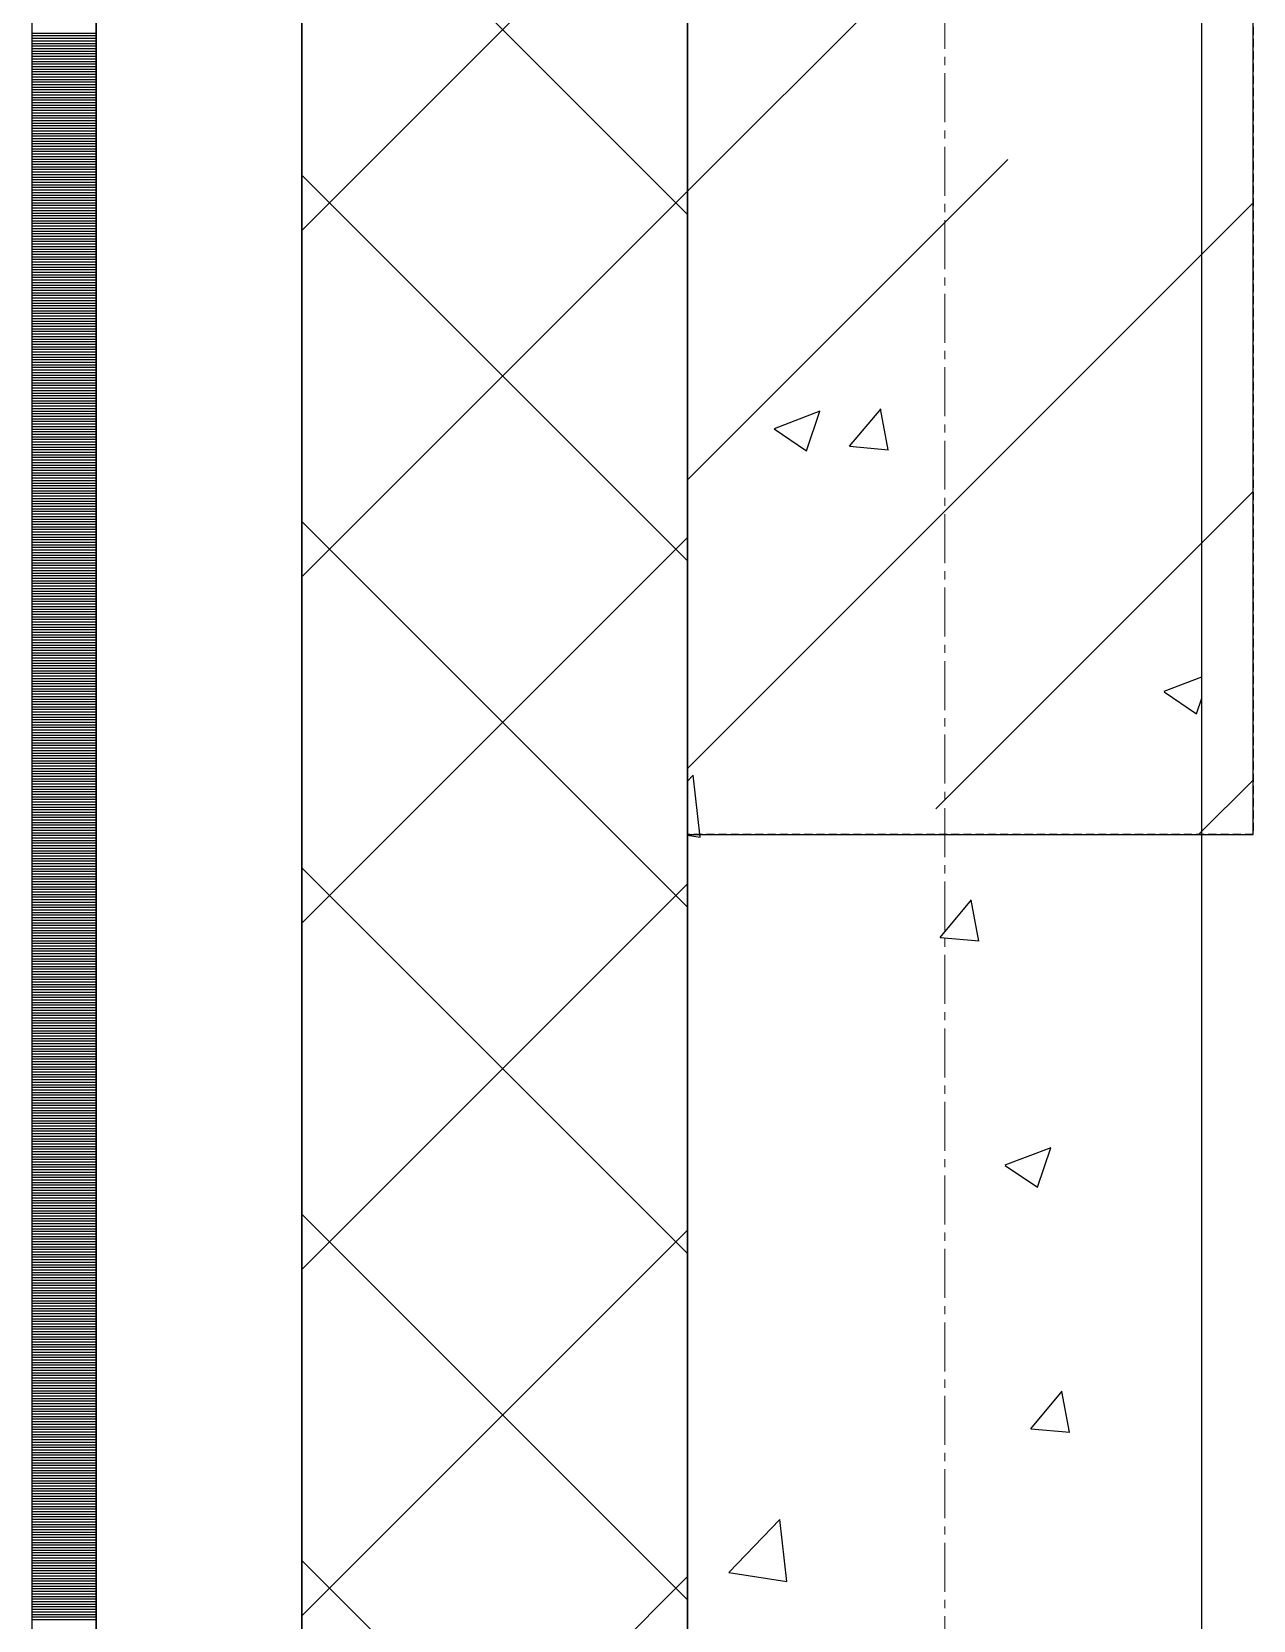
# Model space of a CAD drawing. Header units: millimetres. Extents: x -231292 to 573618, y -153144 to 564035.
# Drawn here: x 8548 to 9023, y 212861 to 213479 of the extents above; entities that cross this region are included whole.
import ezdxf

# ---------------------------------------------------------------- set-up
doc = ezdxf.new("R2010")
doc.units = ezdxf.units.MM
doc.linetypes.add('CENTER2', pattern=[28.575, 19.05, -3.175, 3.175, -3.175])
doc.linetypes.add('HIDDEN2', pattern=[4.7625, 3.175, -1.5875])
doc.layers.get('0').update_dxf_attribs({"color": 250})
for name, color, linetype, lineweight in [('АР_Колонны', 250, 'Continuous', 35), ('АР_Стены ЖБ', 250, 'Continuous', 35), ('АР_Стены ПЕНОблок', 250, 'Continuous', 20), ('АР_Тонкая', 250, 'Continuous', 5), ('АР_Утеплитель', 250, 'Continuous', 0), ('АР_Штриховка', 250, 'Continuous', 0), ('РД_Оси_100', 250, 'Continuous', 0)]:
    doc.layers.add(name, color=color, linetype=linetype, lineweight=lineweight)

# ---------------------------------------------------------------- blocks, each defined once
blk = doc.blocks.new('оси_рен')
at = {"layer": 'РД_Оси_100', "color": 251, "linetype": 'CENTER2', "true_color": 0x636466}
blk.add_line((1195652.916, 135558.25), (1195652.916, 223268.25), dxfattribs=at)

msp = doc.modelspace()

# ---------------------------------------------------------------- linework, layer by layer
at = {"layer": 'АР_Колонны', "color": 18, "linetype": 'HIDDEN2', "lineweight": 25, "true_color": 0x000000}
for p, q in [((8803.243, 213166.253), (8803.243, 214066.253)), ((9023.243, 214066.253), (9023.243, 213166.253)), ((9023.243, 213166.253), (8803.243, 213166.253))]:
    msp.add_line(p, q, dxfattribs=at)
at = {"layer": 'АР_Колонны', "color": 18, "linetype": 'Continuous', "lineweight": 25, "true_color": 0x000000}
for p, q in [((8803.243, 214066.253), (8803.243, 213166.253)), ((8803.243, 214066.253), (8803.243, 213166.253)), ((9023.243, 213166.253), (9023.243, 214066.253)), ((9023.243, 213166.253), (9023.243, 214066.253)), ((8803.243, 213166.253), (9023.243, 213166.253)), ((8803.243, 213166.253), (9023.243, 213166.253))]:
    msp.add_line(p, q, dxfattribs=at)
at = {"layer": 'АР_Стены ЖБ', "color": 18, "linetype": 'Continuous', "lineweight": 25, "true_color": 0x000000}
for p, q in [((8803.243, 214066.253), (8803.243, 213166.253)), ((9023.243, 213166.253), (9023.243, 214066.253)), ((8803.243, 213166.253), (9023.243, 213166.253))]:
    msp.add_line(p, q, dxfattribs=at)
at = {"layer": 'АР_Стены ПЕНОблок', "color": 18, "linetype": 'Continuous', "lineweight": 25, "true_color": 0x000000}
for p, q in [((8803.243, 263866.253), (8803.243, 187666.253)), ((9003.243, 187666.253), (9003.243, 263866.253))]:
    msp.add_line(p, q, dxfattribs=at)
at = {"layer": 'АР_Тонкая', "color": 18, "linetype": 'Continuous', "lineweight": 25, "true_color": 0x000000}
for p, q in [((8548.243, 263866.253), (8548.243, 187666.253)), ((8573.243, 263866.253), (8573.243, 187666.253)), ((8573.243, 187666.253), (8573.243, 263866.253)), ((8653.243, 187666.253), (8653.243, 263866.253))]:
    msp.add_line(p, q, dxfattribs=at)
at = {"layer": 'АР_Утеплитель', "color": 18, "linetype": 'Continuous', "lineweight": 25, "true_color": 0x000000}
for p, q in [((8653.243, 263866.253), (8653.243, 187666.253)), ((8803.243, 187666.253), (8803.243, 263866.253))]:
    msp.add_line(p, q, dxfattribs=at)
at = {"layer": 'АР_Штриховка', "color": 18, "linetype": 'Continuous', "lineweight": 25, "true_color": 0x000000}
for p, q in [((8803.243, 213416.508), (9023.243, 213636.508)), ((8803.243, 213407.498), (8653.243, 213557.498)), ((8653.243, 213401.211), (8803.243, 213551.211)), ((8548.243, 213478.002), (8573.243, 213478.002)), ((8548.243, 213477.002), (8573.243, 213477.002)), ((8548.243, 213476.002), (8573.243, 213476.002)), ((8548.243, 213475.002), (8573.243, 213475.002)), ((8548.243, 213474.002), (8573.243, 213474.002)), ((8548.243, 213473.002), (8573.243, 213473.002)), ((8548.243, 213472.002), (8573.243, 213472.002)), ((8548.243, 213471.002), (8573.243, 213471.002)), ((8548.243, 213470.002), (8573.243, 213470.002)), ((8548.243, 213469.002), (8573.243, 213469.002)), ((8548.243, 213468.002), (8573.243, 213468.002)), ((8548.243, 213467.002), (8573.243, 213467.002)), ((8548.243, 213466.002), (8573.243, 213466.002)), ((8548.243, 213465.002), (8573.243, 213465.002)), ((8548.243, 213464.002), (8573.243, 213464.002)), ((8548.243, 213463.002), (8573.243, 213463.002)), ((8548.243, 213462.002), (8573.243, 213462.002)), ((8548.243, 213461.002), (8573.243, 213461.002)), ((8548.243, 213460.002), (8573.243, 213460.002)), ((8548.243, 213459.002), (8573.243, 213459.002)), ((8548.243, 213458.002), (8573.243, 213458.002)), ((8548.243, 213457.002), (8573.243, 213457.002)), ((8548.243, 213456.002), (8573.243, 213456.002)), ((8548.243, 213455.002), (8573.243, 213455.002)), ((8548.243, 213454.002), (8573.243, 213454.002)), ((8548.243, 213453.002), (8573.243, 213453.002)), ((8548.243, 213452.002), (8573.243, 213452.002)), ((8548.243, 213451.002), (8573.243, 213451.002)), ((8548.243, 213450.002), (8573.243, 213450.002)), ((8548.243, 213449.002), (8573.243, 213449.002)), ((8548.243, 213448.002), (8573.243, 213448.002)), ((8548.243, 213447.002), (8573.243, 213447.002)), ((8548.243, 213446.002), (8573.243, 213446.002)), ((8548.243, 213445.002), (8573.243, 213445.002)), ((8548.243, 213444.002), (8573.243, 213444.002)), ((8548.243, 213443.002), (8573.243, 213443.002)), ((8548.243, 213442.002), (8573.243, 213442.002)), ((8548.243, 213441.002), (8573.243, 213441.002)), ((8548.243, 213440.002), (8573.243, 213440.002)), ((8548.243, 213439.002), (8573.243, 213439.002)), ((8548.243, 213438.002), (8573.243, 213438.002)), ((8548.243, 213437.002), (8573.243, 213437.002)), ((8548.243, 213436.002), (8573.243, 213436.002)), ((8548.243, 213435.002), (8573.243, 213435.002)), ((8548.243, 213434.002), (8573.243, 213434.002)), ((8548.243, 213433.002), (8573.243, 213433.002)), ((8548.243, 213432.002), (8573.243, 213432.002)), ((8548.243, 213431.002), (8573.243, 213431.002)), ((8548.243, 213430.002), (8573.243, 213430.002)), ((8548.243, 213429.002), (8573.243, 213429.002)), ((8548.243, 213428.002), (8573.243, 213428.002)), ((8548.243, 213427.002), (8573.243, 213427.002)), ((8548.243, 213426.002), (8573.243, 213426.002)), ((8548.243, 213425.002), (8573.243, 213425.002)), ((8803.243, 213304.254), (8927.83, 213428.841)), ((8548.243, 213424.002), (8573.243, 213424.002)), ((8548.243, 213423.002), (8573.243, 213423.002)), ((8548.243, 213422.002), (8573.243, 213422.002)), ((8548.243, 213421.002), (8573.243, 213421.002)), ((8548.243, 213420.002), (8573.243, 213420.002)), ((8548.243, 213419.002), (8573.243, 213419.002)), ((8548.243, 213418.002), (8573.243, 213418.002)), ((8803.243, 213272.794), (8653.243, 213422.794)), ((8548.243, 213417.002), (8573.243, 213417.002)), ((8548.243, 213416.002), (8573.243, 213416.002)), ((8548.243, 213415.002), (8573.243, 213415.002)), ((8548.243, 213414.002), (8573.243, 213414.002)), ((8548.243, 213413.002), (8573.243, 213413.002)), ((8548.243, 213412.002), (8573.243, 213412.002)), ((8653.243, 213266.508), (8803.243, 213416.508)), ((8803.243, 213192.001), (9023.243, 213412.001)), ((8548.243, 213411.002), (8573.243, 213411.002)), ((8548.243, 213410.002), (8573.243, 213410.002)), ((8548.243, 213409.002), (8573.243, 213409.002)), ((8548.243, 213408.002), (8573.243, 213408.002)), ((8548.243, 213407.002), (8573.243, 213407.002)), ((8548.243, 213406.002), (8573.243, 213406.002)), ((8548.243, 213405.002), (8573.243, 213405.002)), ((8548.243, 213404.002), (8573.243, 213404.002)), ((8548.243, 213403.002), (8573.243, 213403.002)), ((8548.243, 213402.002), (8573.243, 213402.002)), ((8548.243, 213401.002), (8573.243, 213401.002)), ((8548.243, 213400.002), (8573.243, 213400.002)), ((8548.243, 213399.002), (8573.243, 213399.002)), ((8548.243, 213398.002), (8573.243, 213398.002)), ((8548.243, 213397.002), (8573.243, 213397.002)), ((8548.243, 213396.002), (8573.243, 213396.002)), ((8548.243, 213395.002), (8573.243, 213395.002)), ((8548.243, 213394.002), (8573.243, 213394.002)), ((8548.243, 213393.002), (8573.243, 213393.002)), ((8548.243, 213392.002), (8573.243, 213392.002)), ((8548.243, 213391.002), (8573.243, 213391.002)), ((8548.243, 213390.002), (8573.243, 213390.002)), ((8548.243, 213389.002), (8573.243, 213389.002)), ((8548.243, 213388.002), (8573.243, 213388.002)), ((8548.243, 213387.002), (8573.243, 213387.002)), ((8548.243, 213386.002), (8573.243, 213386.002)), ((8548.243, 213385.002), (8573.243, 213385.002)), ((8548.243, 213384.002), (8573.243, 213384.002)), ((8548.243, 213383.002), (8573.243, 213383.002)), ((8548.243, 213382.002), (8573.243, 213382.002)), ((8548.243, 213381.002), (8573.243, 213381.002)), ((8548.243, 213380.002), (8573.243, 213380.002)), ((8548.243, 213379.002), (8573.243, 213379.002)), ((8548.243, 213378.002), (8573.243, 213378.002)), ((8548.243, 213377.002), (8573.243, 213377.002)), ((8548.243, 213376.002), (8573.243, 213376.002)), ((8548.243, 213375.002), (8573.243, 213375.002)), ((8548.243, 213374.002), (8573.243, 213374.002)), ((8548.243, 213373.002), (8573.243, 213373.002)), ((8548.243, 213372.002), (8573.243, 213372.002)), ((8548.243, 213371.002), (8573.243, 213371.002)), ((8548.243, 213370.002), (8573.243, 213370.002)), ((8548.243, 213369.002), (8573.243, 213369.002)), ((8548.243, 213368.002), (8573.243, 213368.002)), ((8548.243, 213367.002), (8573.243, 213367.002)), ((8548.243, 213366.002), (8573.243, 213366.002)), ((8548.243, 213365.002), (8573.243, 213365.002)), ((8548.243, 213364.002), (8573.243, 213364.002)), ((8548.243, 213363.002), (8573.243, 213363.002)), ((8548.243, 213362.002), (8573.243, 213362.002)), ((8548.243, 213361.002), (8573.243, 213361.002)), ((8548.243, 213360.002), (8573.243, 213360.002)), ((8548.243, 213359.002), (8573.243, 213359.002)), ((8548.243, 213358.002), (8573.243, 213358.002)), ((8548.243, 213357.002), (8573.243, 213357.002)), ((8548.243, 213356.002), (8573.243, 213356.002)), ((8548.243, 213355.002), (8573.243, 213355.002)), ((8548.243, 213354.002), (8573.243, 213354.002)), ((8548.243, 213353.002), (8573.243, 213353.002)), ((8548.243, 213352.002), (8573.243, 213352.002)), ((8548.243, 213351.002), (8573.243, 213351.002)), ((8548.243, 213350.002), (8573.243, 213350.002)), ((8548.243, 213349.002), (8573.243, 213349.002)), ((8548.243, 213348.002), (8573.243, 213348.002)), ((8548.243, 213347.002), (8573.243, 213347.002)), ((8548.243, 213346.002), (8573.243, 213346.002)), ((8548.243, 213345.002), (8573.243, 213345.002)), ((8548.243, 213344.002), (8573.243, 213344.002)), ((8548.243, 213343.002), (8573.243, 213343.002)), ((8548.243, 213342.002), (8573.243, 213342.002)), ((8548.243, 213341.002), (8573.243, 213341.002)), ((8548.243, 213340.002), (8573.243, 213340.002)), ((8548.243, 213339.002), (8573.243, 213339.002)), ((8548.243, 213338.002), (8573.243, 213338.002)), ((8548.243, 213337.002), (8573.243, 213337.002)), ((8548.243, 213336.002), (8573.243, 213336.002)), ((8548.243, 213335.002), (8573.243, 213335.002)), ((8548.243, 213334.002), (8573.243, 213334.002)), ((8548.243, 213333.002), (8573.243, 213333.002)), ((8548.243, 213332.002), (8573.243, 213332.002)), ((8866.257, 213317.303), (8878.502, 213331.896)), ((8881.247, 213315.929), (8878.31, 213331.85)), ((8548.243, 213331.002), (8573.243, 213331.002)), ((8548.243, 213330.002), (8573.243, 213330.002)), ((8548.243, 213329.002), (8573.243, 213329.002)), ((8548.243, 213328.002), (8573.243, 213328.002)), ((8548.243, 213327.002), (8573.243, 213327.002)), ((8548.243, 213326.002), (8573.243, 213326.002)), ((8837.024, 213324.259), (8854.809, 213331.086)), ((8849.578, 213315.542), (8854.729, 213330.891)), ((8548.243, 213325.002), (8573.243, 213325.002)), ((8548.243, 213324.002), (8573.243, 213324.002)), ((8548.243, 213323.002), (8573.243, 213323.002)), ((8548.243, 213322.002), (8573.243, 213322.002)), ((8548.243, 213321.002), (8573.243, 213321.002)), ((8548.243, 213320.002), (8573.243, 213320.002)), ((8836.936, 213324.066), (8849.571, 213315.544)), ((8548.243, 213319.002), (8573.243, 213319.002)), ((8548.243, 213318.002), (8573.243, 213318.002)), ((8548.243, 213317.002), (8573.243, 213317.002)), ((8548.243, 213316.002), (8573.243, 213316.002)), ((8548.243, 213315.002), (8573.243, 213315.002)), ((8548.243, 213314.002), (8573.243, 213314.002)), ((8548.243, 213313.002), (8573.243, 213313.002)), ((8866.256, 213317.293), (8881.438, 213315.965)), ((8548.243, 213312.002), (8573.243, 213312.002)), ((8548.243, 213311.002), (8573.243, 213311.002)), ((8548.243, 213310.002), (8573.243, 213310.002)), ((8548.243, 213309.002), (8573.243, 213309.002)), ((8548.243, 213308.002), (8573.243, 213308.002)), ((8548.243, 213307.002), (8573.243, 213307.002)), ((8548.243, 213306.002), (8573.243, 213306.002)), ((8548.243, 213305.002), (8573.243, 213305.002)), ((8548.243, 213304.002), (8573.243, 213304.002)), ((8548.243, 213303.002), (8573.243, 213303.002)), ((8548.243, 213302.002), (8573.243, 213302.002)), ((8548.243, 213301.002), (8573.243, 213301.002)), ((8548.243, 213300.002), (8573.243, 213300.002)), ((8548.243, 213299.002), (8573.243, 213299.002)), ((8548.243, 213298.002), (8573.243, 213298.002)), ((8548.243, 213297.002), (8573.243, 213297.002)), ((8548.243, 213296.002), (8573.243, 213296.002)), ((8548.243, 213295.002), (8573.243, 213295.002)), ((8899.766, 213176.271), (9023.243, 213299.748)), ((8548.243, 213294.002), (8573.243, 213294.002)), ((8548.243, 213293.002), (8573.243, 213293.002)), ((8548.243, 213292.002), (8573.243, 213292.002)), ((8548.243, 213291.002), (8573.243, 213291.002)), ((8548.243, 213290.002), (8573.243, 213290.002)), ((8548.243, 213289.002), (8573.243, 213289.002)), ((8548.243, 213288.002), (8573.243, 213288.002)), ((8548.243, 213287.002), (8573.243, 213287.002)), ((8548.243, 213286.002), (8573.243, 213286.002)), ((8548.243, 213285.002), (8573.243, 213285.002)), ((8548.243, 213284.002), (8573.243, 213284.002)), ((8548.243, 213283.002), (8573.243, 213283.002)), ((8548.243, 213282.002), (8573.243, 213282.002)), ((8803.243, 213138.091), (8653.243, 213288.091)), ((8548.243, 213281.002), (8573.243, 213281.002)), ((8548.243, 213280.002), (8573.243, 213280.002)), ((8548.243, 213279.002), (8573.243, 213279.002)), ((8548.243, 213278.002), (8573.243, 213278.002)), ((8548.243, 213277.002), (8573.243, 213277.002)), ((8548.243, 213276.002), (8573.243, 213276.002)), ((8653.243, 213131.804), (8803.243, 213281.804)), ((8548.243, 213275.002), (8573.243, 213275.002)), ((8548.243, 213274.002), (8573.243, 213274.002)), ((8548.243, 213273.002), (8573.243, 213273.002)), ((8548.243, 213272.002), (8573.243, 213272.002)), ((8548.243, 213271.002), (8573.243, 213271.002)), ((8548.243, 213270.002), (8573.243, 213270.002)), ((8548.243, 213269.002), (8573.243, 213269.002)), ((8548.243, 213268.002), (8573.243, 213268.002)), ((8548.243, 213267.002), (8573.243, 213267.002)), ((8548.243, 213266.002), (8573.243, 213266.002)), ((8548.243, 213265.002), (8573.243, 213265.002)), ((8548.243, 213264.002), (8573.243, 213264.002)), ((8548.243, 213263.002), (8573.243, 213263.002)), ((8548.243, 213262.002), (8573.243, 213262.002)), ((8548.243, 213261.002), (8573.243, 213261.002)), ((8548.243, 213260.002), (8573.243, 213260.002)), ((8548.243, 213259.002), (8573.243, 213259.002)), ((8548.243, 213258.002), (8573.243, 213258.002)), ((8548.243, 213257.002), (8573.243, 213257.002)), ((8548.243, 213256.002), (8573.243, 213256.002)), ((8548.243, 213255.002), (8573.243, 213255.002)), ((8548.243, 213254.002), (8573.243, 213254.002)), ((8548.243, 213253.002), (8573.243, 213253.002)), ((8548.243, 213252.002), (8573.243, 213252.002)), ((8548.243, 213251.002), (8573.243, 213251.002)), ((8548.243, 213250.002), (8573.243, 213250.002)), ((8548.243, 213249.002), (8573.243, 213249.002)), ((8548.243, 213248.002), (8573.243, 213248.002)), ((8548.243, 213247.002), (8573.243, 213247.002)), ((8548.243, 213246.002), (8573.243, 213246.002)), ((8548.243, 213245.002), (8573.243, 213245.002)), ((8548.243, 213244.002), (8573.243, 213244.002)), ((8548.243, 213243.002), (8573.243, 213243.002)), ((8548.243, 213242.002), (8573.243, 213242.002)), ((8548.243, 213241.002), (8573.243, 213241.002)), ((8548.243, 213240.002), (8573.243, 213240.002)), ((8548.243, 213239.002), (8573.243, 213239.002)), ((8548.243, 213238.002), (8573.243, 213238.002)), ((8548.243, 213237.002), (8573.243, 213237.002)), ((8548.243, 213236.002), (8573.243, 213236.002)), ((8548.243, 213235.002), (8573.243, 213235.002)), ((8548.243, 213234.002), (8573.243, 213234.002)), ((8548.243, 213233.002), (8573.243, 213233.002)), ((8548.243, 213232.002), (8573.243, 213232.002)), ((8548.243, 213231.002), (8573.243, 213231.002)), ((8548.243, 213230.002), (8573.243, 213230.002)), ((8548.243, 213229.002), (8573.243, 213229.002)), ((8548.243, 213228.002), (8573.243, 213228.002)), ((8548.243, 213227.002), (8573.243, 213227.002)), ((8988.638, 213221.994), (9003.243, 213227.6)), ((8548.243, 213226.002), (8573.243, 213226.002)), ((8548.243, 213225.002), (8573.243, 213225.002)), ((8548.243, 213224.002), (8573.243, 213224.002)), ((8548.243, 213223.002), (8573.243, 213223.002)), ((8548.243, 213222.002), (8573.243, 213222.002)), ((8548.243, 213221.002), (8573.243, 213221.002)), ((8988.551, 213221.801), (9001.185, 213213.279)), ((8548.243, 213220.002), (8573.243, 213220.002)), ((8548.243, 213219.002), (8573.243, 213219.002)), ((8548.243, 213218.002), (8573.243, 213218.002)), ((8548.243, 213217.002), (8573.243, 213217.002)), ((8548.243, 213216.002), (8573.243, 213216.002)), ((8548.243, 213215.002), (8573.243, 213215.002)), ((8548.243, 213214.002), (8573.243, 213214.002)), ((9001.193, 213213.277), (9003.243, 213219.387)), ((8548.243, 213213.002), (8573.243, 213213.002)), ((8548.243, 213212.002), (8573.243, 213212.002)), ((8548.243, 213211.002), (8573.243, 213211.002)), ((8548.243, 213210.002), (8573.243, 213210.002)), ((8548.243, 213209.002), (8573.243, 213209.002)), ((8548.243, 213208.002), (8573.243, 213208.002)), ((8548.243, 213207.002), (8573.243, 213207.002)), ((8548.243, 213206.002), (8573.243, 213206.002)), ((8548.243, 213205.002), (8573.243, 213205.002)), ((8548.243, 213204.002), (8573.243, 213204.002)), ((8548.243, 213203.002), (8573.243, 213203.002)), ((8548.243, 213202.002), (8573.243, 213202.002)), ((8548.243, 213201.002), (8573.243, 213201.002)), ((8548.243, 213200.002), (8573.243, 213200.002)), ((8548.243, 213199.002), (8573.243, 213199.002)), ((8548.243, 213198.002), (8573.243, 213198.002)), ((8548.243, 213197.002), (8573.243, 213197.002)), ((8548.243, 213196.002), (8573.243, 213196.002)), ((8548.243, 213195.002), (8573.243, 213195.002)), ((8548.243, 213194.002), (8573.243, 213194.002)), ((8548.243, 213193.002), (8573.243, 213193.002)), ((8548.243, 213192.002), (8573.243, 213192.002)), ((8548.243, 213191.002), (8573.243, 213191.002)), ((8548.243, 213190.002), (8573.243, 213190.002)), ((8803.243, 213187.072), (8805.45, 213189.372)), ((8808.225, 213165.246), (8805.419, 213189.368)), ((8548.243, 213189.002), (8573.243, 213189.002)), ((8548.243, 213188.002), (8573.243, 213188.002)), ((8548.243, 213187.002), (8573.243, 213187.002)), ((8548.243, 213186.002), (8573.243, 213186.002)), ((8548.243, 213185.002), (8573.243, 213185.002)), ((8548.243, 213184.002), (8573.243, 213184.002)), ((9002.001, 213166.253), (9023.243, 213187.495)), ((8548.243, 213183.002), (8573.243, 213183.002)), ((8548.243, 213182.002), (8573.243, 213182.002)), ((8548.243, 213181.002), (8573.243, 213181.002)), ((8548.243, 213180.002), (8573.243, 213180.002)), ((8548.243, 213179.002), (8573.243, 213179.002)), ((8548.243, 213178.002), (8573.243, 213178.002)), ((8548.243, 213177.002), (8573.243, 213177.002)), ((8548.243, 213176.002), (8573.243, 213176.002)), ((8548.243, 213175.002), (8573.243, 213175.002)), ((8548.243, 213174.002), (8573.243, 213174.002)), ((8548.243, 213173.002), (8573.243, 213173.002)), ((8548.243, 213172.002), (8573.243, 213172.002)), ((8548.243, 213171.002), (8573.243, 213171.002)), ((8548.243, 213170.002), (8573.243, 213170.002)), ((8548.243, 213169.002), (8573.243, 213169.002)), ((8548.243, 213168.002), (8573.243, 213168.002)), ((8548.243, 213167.002), (8573.243, 213167.002)), ((8548.243, 213166.002), (8573.243, 213166.002)), ((8548.243, 213165.002), (8573.243, 213165.002)), ((8803.243, 213166.072), (8808.233, 213165.298)), ((8548.243, 213164.002), (8573.243, 213164.002)), ((8548.243, 213163.002), (8573.243, 213163.002)), ((8548.243, 213162.002), (8573.243, 213162.002)), ((8548.243, 213161.002), (8573.243, 213161.002)), ((8548.243, 213160.002), (8573.243, 213160.002)), ((8548.243, 213159.002), (8573.243, 213159.002)), ((8548.243, 213158.002), (8573.243, 213158.002)), ((8548.243, 213157.002), (8573.243, 213157.002)), ((8548.243, 213156.002), (8573.243, 213156.002)), ((8548.243, 213155.002), (8573.243, 213155.002)), ((8548.243, 213154.002), (8573.243, 213154.002)), ((8548.243, 213153.002), (8573.243, 213153.002)), ((8803.243, 213003.387), (8653.243, 213153.387)), ((8548.243, 213152.002), (8573.243, 213152.002)), ((8548.243, 213151.002), (8573.243, 213151.002)), ((8548.243, 213150.002), (8573.243, 213150.002)), ((8548.243, 213149.002), (8573.243, 213149.002)), ((8548.243, 213148.002), (8573.243, 213148.002)), ((8548.243, 213147.002), (8573.243, 213147.002)), ((8653.243, 212997.1), (8803.243, 213147.1)), ((8548.243, 213146.002), (8573.243, 213146.002)), ((8548.243, 213145.002), (8573.243, 213145.002)), ((8548.243, 213144.002), (8573.243, 213144.002)), ((8548.243, 213143.002), (8573.243, 213143.002)), ((8548.243, 213142.002), (8573.243, 213142.002)), ((8548.243, 213141.002), (8573.243, 213141.002)), ((8548.243, 213140.002), (8573.243, 213140.002)), ((8901.5, 213126.246), (8913.746, 213140.839)), ((8916.49, 213124.872), (8913.553, 213140.793)), ((8548.243, 213139.002), (8573.243, 213139.002)), ((8548.243, 213138.002), (8573.243, 213138.002)), ((8548.243, 213137.002), (8573.243, 213137.002)), ((8548.243, 213136.002), (8573.243, 213136.002)), ((8548.243, 213135.002), (8573.243, 213135.002)), ((8548.243, 213134.002), (8573.243, 213134.002)), ((8548.243, 213133.002), (8573.243, 213133.002)), ((8548.243, 213132.002), (8573.243, 213132.002)), ((8548.243, 213131.002), (8573.243, 213131.002)), ((8548.243, 213130.002), (8573.243, 213130.002)), ((8548.243, 213129.002), (8573.243, 213129.002)), ((8548.243, 213128.002), (8573.243, 213128.002)), ((8548.243, 213127.002), (8573.243, 213127.002)), ((8548.243, 213126.002), (8573.243, 213126.002)), ((8548.243, 213125.002), (8573.243, 213125.002)), ((8548.243, 213124.002), (8573.243, 213124.002)), ((8548.243, 213123.002), (8573.243, 213123.002)), ((8548.243, 213122.002), (8573.243, 213122.002)), ((8901.5, 213126.236), (8916.682, 213124.908)), ((8548.243, 213121.002), (8573.243, 213121.002)), ((8548.243, 213120.002), (8573.243, 213120.002)), ((8548.243, 213119.002), (8573.243, 213119.002)), ((8548.243, 213118.002), (8573.243, 213118.002)), ((8548.243, 213117.002), (8573.243, 213117.002)), ((8548.243, 213116.002), (8573.243, 213116.002)), ((8548.243, 213115.002), (8573.243, 213115.002)), ((8548.243, 213114.002), (8573.243, 213114.002)), ((8548.243, 213113.002), (8573.243, 213113.002)), ((8548.243, 213112.002), (8573.243, 213112.002)), ((8548.243, 213111.002), (8573.243, 213111.002)), ((8548.243, 213110.002), (8573.243, 213110.002)), ((8548.243, 213109.002), (8573.243, 213109.002)), ((8548.243, 213108.002), (8573.243, 213108.002)), ((8548.243, 213107.002), (8573.243, 213107.002)), ((8548.243, 213106.002), (8573.243, 213106.002)), ((8548.243, 213105.002), (8573.243, 213105.002)), ((8548.243, 213104.002), (8573.243, 213104.002)), ((8548.243, 213103.002), (8573.243, 213103.002)), ((8548.243, 213102.002), (8573.243, 213102.002)), ((8548.243, 213101.002), (8573.243, 213101.002)), ((8548.243, 213100.002), (8573.243, 213100.002)), ((8548.243, 213099.002), (8573.243, 213099.002)), ((8548.243, 213098.002), (8573.243, 213098.002)), ((8548.243, 213097.002), (8573.243, 213097.002)), ((8548.243, 213096.002), (8573.243, 213096.002)), ((8548.243, 213095.002), (8573.243, 213095.002)), ((8548.243, 213094.002), (8573.243, 213094.002)), ((8548.243, 213093.002), (8573.243, 213093.002)), ((8548.243, 213092.002), (8573.243, 213092.002)), ((8548.243, 213091.002), (8573.243, 213091.002)), ((8548.243, 213090.002), (8573.243, 213090.002)), ((8548.243, 213089.002), (8573.243, 213089.002)), ((8548.243, 213088.002), (8573.243, 213088.002)), ((8548.243, 213087.002), (8573.243, 213087.002)), ((8548.243, 213086.002), (8573.243, 213086.002)), ((8548.243, 213085.002), (8573.243, 213085.002)), ((8548.243, 213084.002), (8573.243, 213084.002)), ((8548.243, 213083.002), (8573.243, 213083.002)), ((8548.243, 213082.002), (8573.243, 213082.002)), ((8548.243, 213081.002), (8573.243, 213081.002)), ((8548.243, 213080.002), (8573.243, 213080.002)), ((8548.243, 213079.002), (8573.243, 213079.002)), ((8548.243, 213078.002), (8573.243, 213078.002)), ((8548.243, 213077.002), (8573.243, 213077.002)), ((8548.243, 213076.002), (8573.243, 213076.002)), ((8548.243, 213075.002), (8573.243, 213075.002)), ((8548.243, 213074.002), (8573.243, 213074.002)), ((8548.243, 213073.002), (8573.243, 213073.002)), ((8548.243, 213072.002), (8573.243, 213072.002)), ((8548.243, 213071.002), (8573.243, 213071.002)), ((8548.243, 213070.002), (8573.243, 213070.002)), ((8548.243, 213069.002), (8573.243, 213069.002)), ((8548.243, 213068.002), (8573.243, 213068.002)), ((8548.243, 213067.002), (8573.243, 213067.002)), ((8548.243, 213066.002), (8573.243, 213066.002)), ((8548.243, 213065.002), (8573.243, 213065.002)), ((8548.243, 213064.002), (8573.243, 213064.002)), ((8548.243, 213063.002), (8573.243, 213063.002)), ((8548.243, 213062.002), (8573.243, 213062.002)), ((8548.243, 213061.002), (8573.243, 213061.002)), ((8548.243, 213060.002), (8573.243, 213060.002)), ((8548.243, 213059.002), (8573.243, 213059.002)), ((8548.243, 213058.002), (8573.243, 213058.002)), ((8548.243, 213057.002), (8573.243, 213057.002)), ((8548.243, 213056.002), (8573.243, 213056.002)), ((8548.243, 213055.002), (8573.243, 213055.002)), ((8548.243, 213054.002), (8573.243, 213054.002)), ((8548.243, 213053.002), (8573.243, 213053.002)), ((8548.243, 213052.002), (8573.243, 213052.002)), ((8548.243, 213051.002), (8573.243, 213051.002)), ((8548.243, 213050.002), (8573.243, 213050.002)), ((8548.243, 213049.002), (8573.243, 213049.002)), ((8548.243, 213048.002), (8573.243, 213048.002)), ((8548.243, 213047.002), (8573.243, 213047.002)), ((8548.243, 213046.002), (8573.243, 213046.002)), ((8548.243, 213045.002), (8573.243, 213045.002)), ((8548.243, 213044.002), (8573.243, 213044.002)), ((8548.243, 213043.002), (8573.243, 213043.002)), ((8548.243, 213042.002), (8573.243, 213042.002)), ((8926.836, 213037.806), (8944.621, 213044.633)), ((8939.391, 213029.089), (8944.541, 213044.438)), ((8548.243, 213041.002), (8573.243, 213041.002)), ((8548.243, 213040.002), (8573.243, 213040.002)), ((8548.243, 213039.002), (8573.243, 213039.002)), ((8548.243, 213038.002), (8573.243, 213038.002)), ((8548.243, 213037.002), (8573.243, 213037.002)), ((8548.243, 213036.002), (8573.243, 213036.002)), ((8548.243, 213035.002), (8573.243, 213035.002)), ((8926.749, 213037.613), (8939.383, 213029.091)), ((8548.243, 213034.002), (8573.243, 213034.002)), ((8548.243, 213033.002), (8573.243, 213033.002)), ((8548.243, 213032.002), (8573.243, 213032.002)), ((8548.243, 213031.002), (8573.243, 213031.002)), ((8548.243, 213030.002), (8573.243, 213030.002)), ((8548.243, 213029.002), (8573.243, 213029.002)), ((8548.243, 213028.002), (8573.243, 213028.002)), ((8548.243, 213027.002), (8573.243, 213027.002)), ((8548.243, 213026.002), (8573.243, 213026.002)), ((8548.243, 213025.002), (8573.243, 213025.002)), ((8548.243, 213024.002), (8573.243, 213024.002)), ((8548.243, 213023.002), (8573.243, 213023.002)), ((8548.243, 213022.002), (8573.243, 213022.002)), ((8548.243, 213021.002), (8573.243, 213021.002)), ((8548.243, 213020.002), (8573.243, 213020.002)), ((8548.243, 213019.002), (8573.243, 213019.002)), ((8548.243, 213018.002), (8573.243, 213018.002)), ((8548.243, 213017.002), (8573.243, 213017.002)), ((8803.243, 212868.683), (8653.243, 213018.683)), ((8548.243, 213016.002), (8573.243, 213016.002)), ((8548.243, 213015.002), (8573.243, 213015.002)), ((8548.243, 213014.002), (8573.243, 213014.002)), ((8548.243, 213013.002), (8573.243, 213013.002)), ((8548.243, 213012.002), (8573.243, 213012.002)), ((8548.243, 213011.002), (8573.243, 213011.002)), ((8653.243, 212862.396), (8803.243, 213012.396)), ((8548.243, 213010.002), (8573.243, 213010.002)), ((8548.243, 213009.002), (8573.243, 213009.002)), ((8548.243, 213008.002), (8573.243, 213008.002)), ((8548.243, 213007.002), (8573.243, 213007.002)), ((8548.243, 213006.002), (8573.243, 213006.002)), ((8548.243, 213005.002), (8573.243, 213005.002)), ((8548.243, 213004.002), (8573.243, 213004.002)), ((8548.243, 213003.002), (8573.243, 213003.002)), ((8548.243, 213002.002), (8573.243, 213002.002)), ((8548.243, 213001.002), (8573.243, 213001.002)), ((8548.243, 213000.002), (8573.243, 213000.002)), ((8548.243, 212999.002), (8573.243, 212999.002)), ((8548.243, 212998.002), (8573.243, 212998.002)), ((8548.243, 212997.002), (8573.243, 212997.002)), ((8548.243, 212996.002), (8573.243, 212996.002)), ((8548.243, 212995.002), (8573.243, 212995.002)), ((8548.243, 212994.002), (8573.243, 212994.002)), ((8548.243, 212993.002), (8573.243, 212993.002)), ((8548.243, 212992.002), (8573.243, 212992.002)), ((8548.243, 212991.002), (8573.243, 212991.002)), ((8548.243, 212990.002), (8573.243, 212990.002)), ((8548.243, 212989.002), (8573.243, 212989.002)), ((8548.243, 212988.002), (8573.243, 212988.002)), ((8548.243, 212987.002), (8573.243, 212987.002)), ((8548.243, 212986.002), (8573.243, 212986.002)), ((8548.243, 212985.002), (8573.243, 212985.002)), ((8548.243, 212984.002), (8573.243, 212984.002)), ((8548.243, 212983.002), (8573.243, 212983.002)), ((8548.243, 212982.002), (8573.243, 212982.002)), ((8548.243, 212981.002), (8573.243, 212981.002)), ((8548.243, 212980.002), (8573.243, 212980.002)), ((8548.243, 212979.002), (8573.243, 212979.002)), ((8548.243, 212978.002), (8573.243, 212978.002)), ((8548.243, 212977.002), (8573.243, 212977.002)), ((8548.243, 212976.002), (8573.243, 212976.002)), ((8548.243, 212975.002), (8573.243, 212975.002)), ((8548.243, 212974.002), (8573.243, 212974.002)), ((8548.243, 212973.002), (8573.243, 212973.002)), ((8548.243, 212972.002), (8573.243, 212972.002)), ((8548.243, 212971.002), (8573.243, 212971.002)), ((8548.243, 212970.002), (8573.243, 212970.002)), ((8548.243, 212969.002), (8573.243, 212969.002)), ((8548.243, 212968.002), (8573.243, 212968.002)), ((8548.243, 212967.002), (8573.243, 212967.002)), ((8548.243, 212966.002), (8573.243, 212966.002)), ((8548.243, 212965.002), (8573.243, 212965.002)), ((8548.243, 212964.002), (8573.243, 212964.002)), ((8548.243, 212963.002), (8573.243, 212963.002)), ((8548.243, 212962.002), (8573.243, 212962.002)), ((8548.243, 212961.002), (8573.243, 212961.002)), ((8548.243, 212960.002), (8573.243, 212960.002)), ((8548.243, 212959.002), (8573.243, 212959.002)), ((8548.243, 212958.002), (8573.243, 212958.002)), ((8548.243, 212957.002), (8573.243, 212957.002)), ((8548.243, 212956.002), (8573.243, 212956.002)), ((8548.243, 212955.002), (8573.243, 212955.002)), ((8548.243, 212954.002), (8573.243, 212954.002)), ((8548.243, 212953.002), (8573.243, 212953.002)), ((8548.243, 212952.002), (8573.243, 212952.002)), ((8548.243, 212951.002), (8573.243, 212951.002)), ((8548.243, 212950.002), (8573.243, 212950.002)), ((8548.243, 212949.002), (8573.243, 212949.002)), ((8936.744, 212935.189), (8948.989, 212949.782)), ((8951.732, 212933.815), (8948.796, 212949.736)), ((8548.243, 212948.002), (8573.243, 212948.002)), ((8548.243, 212947.002), (8573.243, 212947.002)), ((8548.243, 212946.002), (8573.243, 212946.002)), ((8548.243, 212945.002), (8573.243, 212945.002)), ((8548.243, 212944.002), (8573.243, 212944.002)), ((8548.243, 212943.002), (8573.243, 212943.002)), ((8548.243, 212942.002), (8573.243, 212942.002)), ((8548.243, 212941.002), (8573.243, 212941.002)), ((8548.243, 212940.002), (8573.243, 212940.002)), ((8548.243, 212939.002), (8573.243, 212939.002)), ((8548.243, 212938.002), (8573.243, 212938.002)), ((8548.243, 212937.002), (8573.243, 212937.002)), ((8548.243, 212936.002), (8573.243, 212936.002)), ((8548.243, 212935.002), (8573.243, 212935.002)), ((8548.243, 212934.002), (8573.243, 212934.002)), ((8548.243, 212933.002), (8573.243, 212933.002)), ((8548.243, 212932.002), (8573.243, 212932.002)), ((8548.243, 212931.002), (8573.243, 212931.002)), ((8548.243, 212930.002), (8573.243, 212930.002)), ((8936.743, 212935.179), (8951.925, 212933.851)), ((8548.243, 212929.002), (8573.243, 212929.002)), ((8548.243, 212928.002), (8573.243, 212928.002)), ((8548.243, 212927.002), (8573.243, 212927.002)), ((8548.243, 212926.002), (8573.243, 212926.002)), ((8548.243, 212925.002), (8573.243, 212925.002)), ((8548.243, 212924.002), (8573.243, 212924.002)), ((8548.243, 212923.002), (8573.243, 212923.002)), ((8548.243, 212922.002), (8573.243, 212922.002)), ((8548.243, 212921.002), (8573.243, 212921.002)), ((8548.243, 212920.002), (8573.243, 212920.002)), ((8548.243, 212919.002), (8573.243, 212919.002)), ((8548.243, 212918.002), (8573.243, 212918.002)), ((8548.243, 212917.002), (8573.243, 212917.002)), ((8548.243, 212916.002), (8573.243, 212916.002)), ((8548.243, 212915.002), (8573.243, 212915.002)), ((8548.243, 212914.002), (8573.243, 212914.002)), ((8548.243, 212913.002), (8573.243, 212913.002)), ((8548.243, 212912.002), (8573.243, 212912.002)), ((8548.243, 212911.002), (8573.243, 212911.002)), ((8548.243, 212910.002), (8573.243, 212910.002)), ((8548.243, 212909.002), (8573.243, 212909.002)), ((8548.243, 212908.002), (8573.243, 212908.002)), ((8548.243, 212907.002), (8573.243, 212907.002)), ((8548.243, 212906.002), (8573.243, 212906.002)), ((8548.243, 212905.002), (8573.243, 212905.002)), ((8548.243, 212904.002), (8573.243, 212904.002)), ((8548.243, 212903.002), (8573.243, 212903.002)), ((8548.243, 212902.002), (8573.243, 212902.002)), ((8548.243, 212901.002), (8573.243, 212901.002)), ((8548.243, 212900.002), (8573.243, 212900.002)), ((8548.243, 212899.002), (8573.243, 212899.002)), ((8819.341, 212879.285), (8839.125, 212899.903)), ((8841.9, 212875.778), (8839.094, 212899.9)), ((8548.243, 212898.002), (8573.243, 212898.002)), ((8548.243, 212897.002), (8573.243, 212897.002)), ((8548.243, 212896.002), (8573.243, 212896.002)), ((8548.243, 212895.002), (8573.243, 212895.002)), ((8548.243, 212894.002), (8573.243, 212894.002)), ((8548.243, 212893.002), (8573.243, 212893.002)), ((8548.243, 212892.002), (8573.243, 212892.002)), ((8548.243, 212891.002), (8573.243, 212891.002)), ((8548.243, 212890.002), (8573.243, 212890.002)), ((8548.243, 212889.002), (8573.243, 212889.002)), ((8548.243, 212888.002), (8573.243, 212888.002)), ((8548.243, 212887.002), (8573.243, 212887.002)), ((8548.243, 212886.002), (8573.243, 212886.002)), ((8548.243, 212885.002), (8573.243, 212885.002)), ((8548.243, 212884.002), (8573.243, 212884.002)), ((8548.243, 212883.002), (8573.243, 212883.002)), ((8548.243, 212882.002), (8573.243, 212882.002)), ((8548.243, 212881.002), (8573.243, 212881.002)), ((8803.243, 212733.979), (8653.243, 212883.979)), ((8548.243, 212880.002), (8573.243, 212880.002)), ((8548.243, 212879.002), (8573.243, 212879.002)), ((8548.243, 212878.002), (8573.243, 212878.002)), ((8548.243, 212877.002), (8573.243, 212877.002)), ((8548.243, 212876.002), (8573.243, 212876.002)), ((8548.243, 212875.002), (8573.243, 212875.002)), ((8653.243, 212727.692), (8803.243, 212877.692)), ((8819.318, 212879.333), (8841.908, 212875.83)), ((8548.243, 212874.002), (8573.243, 212874.002)), ((8548.243, 212873.002), (8573.243, 212873.002)), ((8548.243, 212872.002), (8573.243, 212872.002)), ((8548.243, 212871.002), (8573.243, 212871.002)), ((8548.243, 212870.002), (8573.243, 212870.002)), ((8548.243, 212869.002), (8573.243, 212869.002)), ((8548.243, 212868.002), (8573.243, 212868.002)), ((8548.243, 212867.002), (8573.243, 212867.002)), ((8548.243, 212866.002), (8573.243, 212866.002)), ((8548.243, 212865.002), (8573.243, 212865.002)), ((8548.243, 212864.002), (8573.243, 212864.002)), ((8548.243, 212863.002), (8573.243, 212863.002)), ((8548.243, 212862.002), (8573.243, 212862.002)), ((8548.243, 212861.002), (8573.243, 212861.002))]:
    msp.add_line(p, q, dxfattribs=at)

# ---------------------------------------------------------------- block references
at = {"rotation": 359.999868838025}
msp.add_blockref('оси_рен', (-1186750.035, 50655.808), dxfattribs=at)

doc.saveas('drawing.dxf')
